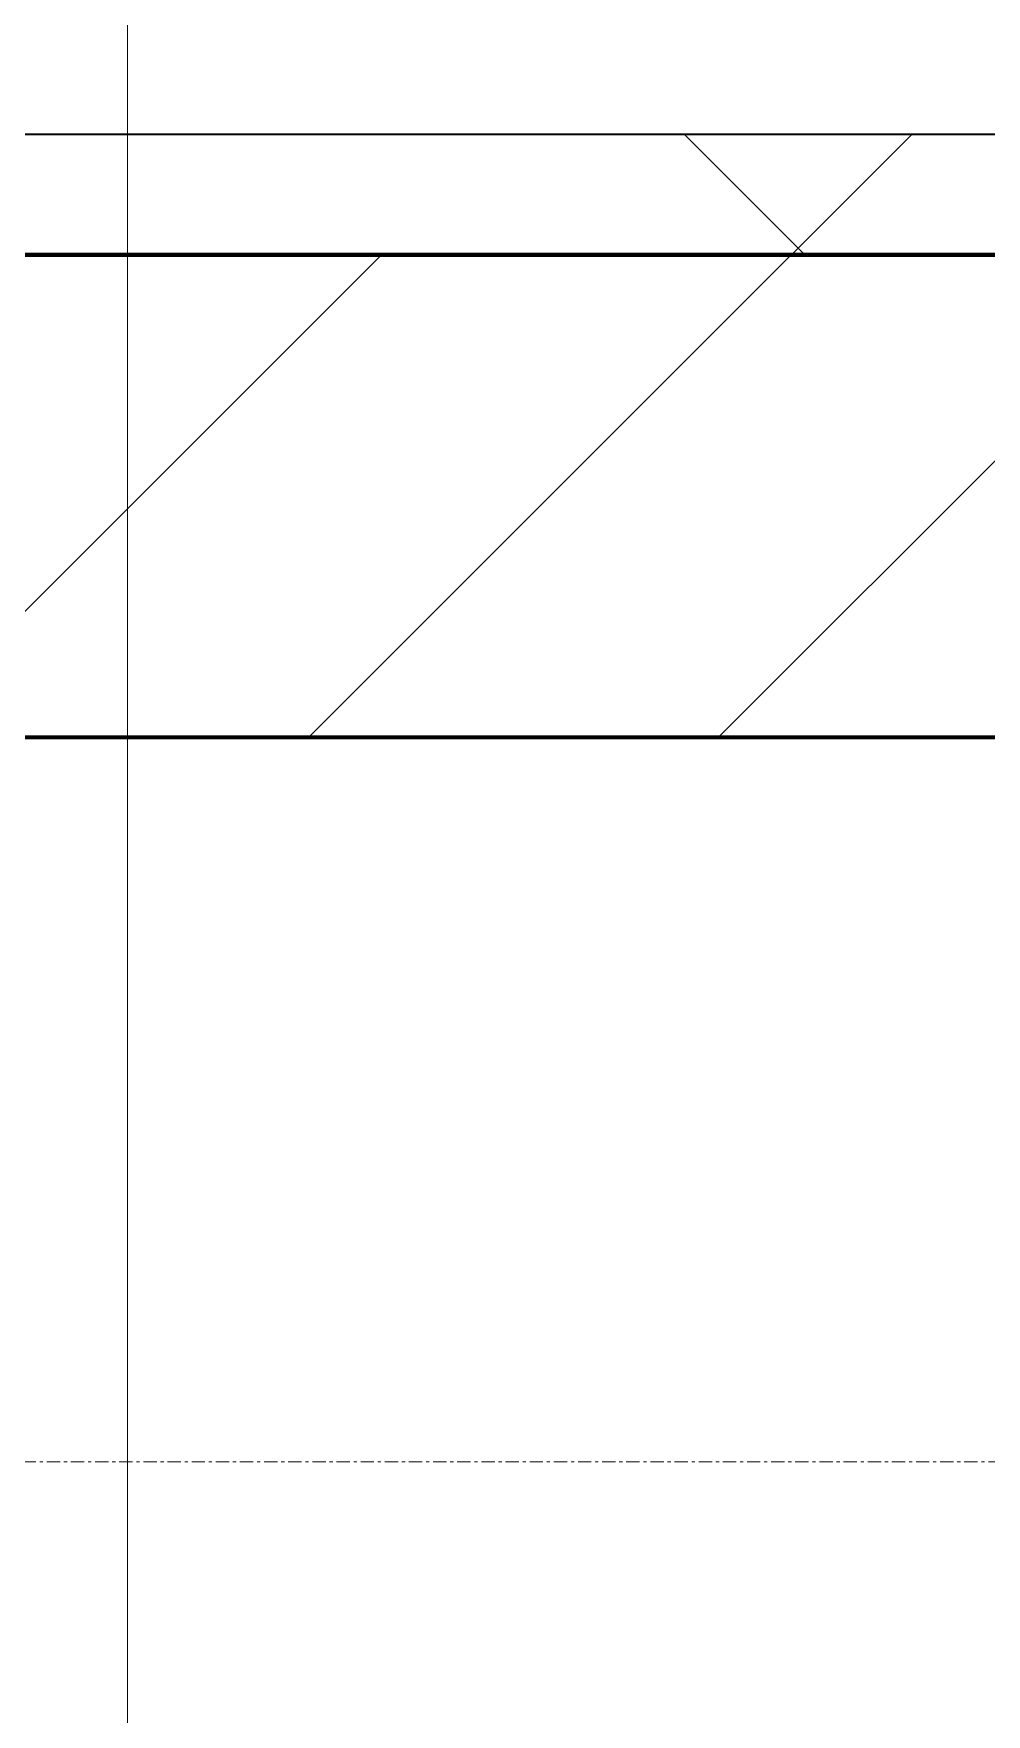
# Model space of a CAD drawing. Header units: millimetres. Extents: x -794334 to -714814, y -17806 to 22403.
# Drawn here: x -761870 to -761476, y -4426 to -3729 of the extents above; entities that cross this region are included whole.
import ezdxf
from ezdxf.xclip import XClip

# ---------------------------------------------------------------- set-up
doc = ezdxf.new("R2010")
doc.units = ezdxf.units.MM
doc.header["$XCLIPFRAME"] = 0
doc.linetypes.add('DPA_Grid _ Level 100', pattern=[10, 5.5, -1.6, 1.3, -1.6])
for name, color, linetype, lineweight in [('A-GLAZ-CURT', 2, 'Continuous', 9), ('A-WALL', 5, 'Continuous', 35), ('A-WALL-FNSH', 2, 'Continuous', 35), ('A-WALL-PATT', 1, 'Continuous', 35), ('G-ANNO-TEXT', 3, 'Continuous', 9), ('S-GRID', 251, 'Continuous', 9), ('WALL-E', 2, 'Continuous', 35)]:
    doc.layers.add(name, color=color, linetype=linetype, lineweight=lineweight)
doc.layers.add('A11_ALU.SOLID SHEET', color=2, linetype='Continuous')

# ---------------------------------------------------------------- blocks, each defined once
blk = doc.blocks.new('*U804')
at = {"layer": 'S-GRID', "linetype": 'DPA_Grid _ Level 100'}
blk.add_line((57942.91, -7900), (-14128.88, -7900), dxfattribs=at)
blk = doc.blocks.new('PPLS-PP19_Custom Tile Pattern - Custom Tile Pattern-V145-4252-01 ENLARGED CONCOURSE LEVEL - REFLECTED CEILING PLAN - SHEET 3')
at = {"layer": 'A-GLAZ-CURT'}
for p, q in [((-300, 0), (300, 0)), ((300, 0), (-300, 0)), ((195.99, 0), (213.31, 0)), ((213.31, 0), (195.99, 0)), ((230.06, 0), (300, 0)), ((-300, -50), (300, -50)), ((300, -50), (-300, -50))]:
    blk.add_line(p, q, dxfattribs=at)
for points, knots in [([(300, 0), (286.53, 0), (254.22, 0), (207.11, 0), (177.41, 0), (159.34, 0), (158.33, 0), (158.3, 0)], [-285.253232, -285.253232, -285.253232, -285.253232, -244.693688, -187.987675, -143.776725, -129.632772, -123.352749, -123.352749, -123.352749, -123.352749]), ([(159.07, 0), (159.13, 0), (160.84, 0), (165.21, 0), (174.15, 0), (185.98, 0), (208.82, 0), (219.42, 0), (230.06, 0)], [-115.643202, -115.643202, -115.643202, -115.643202, -114.681583, -87.660824, -65.295536, -41.623857, -24.459831, 0, 0, 0, 0]), ([(240.16, 0), (239.48, 0), (235.52, 0), (226.56, 0), (221.1, 0), (200.27, 0), (182.99, 0), (174.27, 0), (169.67, 0), (168.99, 0)], [-9446.458597, -9446.458597, -9446.458597, -9446.458597, -9406.094246, -9221.510254, -9016.44624, -8717.832359, -8253.978395, -8152.463617, -8069.855175, -8069.855175, -8069.855175, -8069.855175]), ([(215.22, 0), (214.62, 0), (210.55, 0), (203.98, 0), (187.54, 0), (175.3, 0), (169.49, 0)], [-203.825446, -203.825446, -203.825446, -203.825446, -198.527383, -184.406837, -162.427601, -142.916156, -142.916156, -142.916156, -142.916156]), ([(171.51, 0), (176.48, 0), (193.23, 0), (201.73, 0), (208.81, 0), (213.9, 0), (241.96, 0), (266.73, 0), (281.71, 0), (291.71, 0), (296.52, 0), (297.86, 0), (298.09, 0)], [-7971.819559, -7971.819559, -7971.819559, -7971.819559, -7784.112253, -7606.717214, -7289.299508, -7042.621073, -6582.165592, -6068.460911, -5766.029927, -5566.724884, -5280.360606, -5199.253518, -5199.253518, -5199.253518, -5199.253518]), ([(172.07, 0), (177.66, 0), (187.87, 0), (201.08, 0), (207.47, 0), (213.96, 0), (215.11, 0)], [-255.364076, -255.364076, -255.364076, -255.364076, -237.955587, -223.92608, -215.862851, -208.75215, -208.75215, -208.75215, -208.75215]), ([(300, 0), (288.22, 0), (262, 0), (230.43, 0), (219.94, 0), (219.02, 0)], [-12528.858583, -12528.858583, -12528.858583, -12528.858583, -11905.454923, -11162.864862, -10856.732305, -10856.732305, -10856.732305, -10856.732305]), ([(219.9, 0), (220.86, 0), (226.08, 0), (234.48, 0), (239.35, 0)], [-10670.940496, -10670.940496, -10670.940496, -10670.940496, -10511.382485, -10113.56507, -10113.56507, -10113.56507, -10113.56507]), ([(240.14, 0), (242.13, 0), (244.84, 0), (246.54, 0), (246.96, 0)], [-10091.765044, -10091.765044, -10091.765044, -10091.765044, -9925.173265, -9834.877357, -9834.877357, -9834.877357, -9834.877357]), ([(247.1, 0), (246.76, 0), (245.45, 0), (242.91, 0), (241, 0)], [-9649.085549, -9649.085549, -9649.085549, -9649.085549, -9581.591397, -9463.29374, -9463.29374, -9463.29374, -9463.29374]), ([(284.76, 0), (284.76, 0), (285.09, 0), (287.47, 0), (293.59, 0), (297.76, 0), (300, 0)], [-4110.630118, -4110.630118, -4110.630118, -4110.630118, -4053.389046, -3959.664717, -3862.421465, -3746.95702, -3746.95702, -3746.95702, -3746.95702]), ([(297.38, 0), (295.84, 0), (291.62, 0), (285.38, 0), (284.87, 0)], [-4803.172655, -4803.172655, -4803.172655, -4803.172655, -4358.271401, -4143.037883, -4143.037883, -4143.037883, -4143.037883])]:
    blk.add_open_spline(points, degree=3, knots=knots, dxfattribs=at)
blk = doc.blocks.new('PPLS-PP19_Custom Tile Pattern - Custom Tile Pattern-V146-4252-01 ENLARGED CONCOURSE LEVEL - REFLECTED CEILING PLAN - SHEET 3')
at = {"layer": 'A-GLAZ-CURT'}
for p, q in [((-300, 0), (300, 0)), ((300, 0), (-300, 0)), ((-293.07, 0), (-275.75, 0)), ((-275.75, 0), (-293.07, 0)), ((-222.32, 0), (-205, 0)), ((-205, 0), (-222.32, 0)), ((-300, -50), (300, -50)), ((300, -50), (-300, -50))]:
    blk.add_line(p, q, dxfattribs=at)
at = {"layer": 'A-GLAZ-CURT', "flags": 128}
for points in [[(-300, 0), (-291.56, 0), (-283.3, 0), (-275.2, 0), (-267.26, 0), (-259.45, 0), (-251.77, 0), (-244.2, 0), (-236.74, 0), (-229.36, 0), (-222.06, 0), (-214.83, 0), (-207.71, 0), (-200.76, 0), (-194.02, 0), (-187.54, 0), (-181.38, 0), (-175.58, 0), (-170.25, 0), (-165.64, 0), (-162.01, 0), (-159.53, 0), (-157.46, 0), (-154.52, 0), (-149.42, 0), (-141.84, 0), (-132.81, 0), (-126.08, 0)], [(-156.28, 0), (-160.27, 0), (-164.95, 0), (-169.65, 0), (-174.47, 0), (-179.49, 0), (-184.81, 0), (-190.44, 0), (-196.37, 0), (-202.58, 0), (-209.04, 0), (-215.73, 0), (-222.63, 0), (-229.72, 0), (-236.97, 0), (-244.39, 0), (-251.96, 0), (-259.67, 0), (-267.51, 0), (-275.48, 0), (-283.55, 0), (-291.73, 0), (-300, 0)], [(-125.17, 0), (-128.55, 0), (-134.16, 0), (-140.03, 0), (-145.5, 0), (-150.63, 0), (-155.53, 0)]]:
    blk.add_lwpolyline(points, dxfattribs=at)
at = {"layer": 'A-GLAZ-CURT'}
for points, knots in [([(-300, 0), (-284.65, 0), (-236.57, 0), (-174.61, 0), (-129.95, 0), (-110.8, 0), (-99.5, 0), (-91.46, 0)], [-5323.127839, -5323.127839, -5323.127839, -5323.127839, -4502.809032, -2700.551212, -1002.059161, -460.363443, 0, 0, 0, 0]), ([(-225.07, 0), (-242.99, 0), (-267.07, 0), (-294.48, 0), (-300, 0)], [-14892.772381, -14892.772381, -14892.772381, -14892.772381, -13729.592194, -13439.944408, -13439.944408, -13439.944408, -13439.944408]), ([(-224.98, 0), (-228.83, 0), (-238.59, 0), (-255.22, 0), (-262.59, 0), (-264.9, 0), (-265.4, 0)], [-1062.575795, -1062.575795, -1062.575795, -1062.575795, -858.079193, -543.655514, -208.940337, 0, 0, 0, 0]), ([(-258.6, 0), (-257.91, 0), (-254.26, 0), (-242.21, 0), (-231.34, 0), (-225.2, 0)], [-5722.54675, -5722.54675, -5722.54675, -5722.54675, -5657.471696, -5413.335975, -5069.638732, -5069.638732, -5069.638732, -5069.638732]), ([(-156.27, 0), (-157.15, 0), (-164.68, 0), (-177.91, 0), (-199.46, 0), (-216.65, 0), (-231.26, 0), (-233.46, 0), (-234, 0)], [-2159.964105, -2159.964105, -2159.964105, -2159.964105, -2113.765672, -1763.376603, -1422.553702, -978.033455, -846.069444, -682.911962, -682.911962, -682.911962, -682.911962]), ([(-233.49, 0), (-233.44, 0), (-232.38, 0), (-230.79, 0), (-225.65, 0), (-224.21, 0)], [-455.274641, -455.274641, -455.274641, -455.274641, -440.605512, -119.536984, -14.205981, -14.205981, -14.205981, -14.205981]), ([(-137.88, 0), (-140.56, 0), (-147.66, 0), (-147.69, 0), (-158.72, 0), (-174.02, 0), (-185.59, 0), (-205.24, 0), (-218.06, 0), (-224.15, 0)], [-3187.727384, -3187.727384, -3187.727384, -3187.727384, -2919.378265, -2477.344047, -2237.412286, -2029.680487, -1755.085331, -1400.429864, -1077.358088, -1077.358088, -1077.358088, -1077.358088]), ([(-156.27, 0), (-173.84, 0), (-196.14, 0), (-220.78, 0), (-224.14, 0)], [-16539.310749, -16539.310749, -16539.310749, -16539.310749, -15131.813646, -14912.835697, -14912.835697, -14912.835697, -14912.835697]), ([(-223.63, 0), (-219.39, 0), (-206.17, 0), (-188.58, 0), (-169.02, 0), (-152.12, 0), (-136.84, 0), (-127.33, 0), (-124.19, 0), (-123.43, 0), (-123.28, 0)], [-5463.295695, -5463.295695, -5463.295695, -5463.295695, -5161.076232, -4739.070012, -4465.409639, -4149.119819, -3839.893365, -3647.167523, -3488.92562, -3439.852845, -3439.852845, -3439.852845, -3439.852845]), ([(-223.15, 0), (-222.91, 0), (-219.4, 0), (-213.1, 0), (-200.2, 0), (-185.8, 0), (-171.77, 0), (-158.7, 0), (-157.22, 0)], [-5031.232378, -5031.232378, -5031.232378, -5031.232378, -5017.494783, -4832.723979, -4666.091899, -4349.945572, -4000.813434, -3840.635403, -3840.635403, -3840.635403, -3840.635403]), ([(-89.14, 0), (-101.77, 0), (-123.33, 0), (-148.82, 0), (-156.27, 0)], [-18670.125109, -18670.125109, -18670.125109, -18670.125109, -17136.203329, -16539.369323, -16539.369323, -16539.369323, -16539.369323]), ([(-133.82, 0), (-135.51, 0), (-137.8, 0), (-148.4, 0), (-153.33, 0), (-156.12, 0)], [-2731.647847, -2731.647847, -2731.647847, -2731.647847, -2418.507304, -2308.929706, -2162.554546, -2162.554546, -2162.554546, -2162.554546]), ([(-152.35, 0), (-151.03, 0), (-147.71, 0), (-143.57, 0), (-138.62, 0)], [-3494.978217, -3494.978217, -3494.978217, -3494.978217, -3371.022232, -3227.460399, -3227.460399, -3227.460399, -3227.460399]), ([(-118.78, 0), (-121.86, 0), (-126.28, 0), (-136.96, 0), (-147.46, 0), (-150.03, 0), (-150.57, 0)], [-5938.474035, -5938.474035, -5938.474035, -5938.474035, -5700.061948, -5508.838257, -5298.784692, -5196.16478, -5196.16478, -5196.16478, -5196.16478]), ([(-150.34, 0), (-150.07, 0), (-147.75, 0), (-142.6, 0), (-127.26, 0), (-107.3, 0), (-90.42, 0), (-75.26, 0), (-68.41, 0), (-65.12, 0), (-63.63, 0)], [-4948.728362, -4948.728362, -4948.728362, -4948.728362, -4883.323924, -4440.880425, -4054.690705, -3793.097032, -3402.597032, -3144.956779, -3050.982048, -2969.237017, -2969.237017, -2969.237017, -2969.237017]), ([(-26.75, 0), (-27.82, 0), (-36.18, 0), (-53.55, 0), (-78.2, 0), (-110.94, 0), (-130.52, 0), (-147.74, 0), (-149.07, 0)], [-8718.362214, -8718.362214, -8718.362214, -8718.362214, -8532.293389, -8073.216054, -7508.296369, -7004.680444, -6449.282163, -6277.220794, -6277.220794, -6277.220794, -6277.220794]), ([(-148.23, 0), (-146.94, 0), (-140.15, 0), (-137.28, 0), (-133.93, 0), (-128.78, 0), (-126.5, 0)], [-6162.058746, -6162.058746, -6162.058746, -6162.058746, -6017.569127, -5560.701257, -5364.112219, -5231.017328, -5231.017328, -5231.017328, -5231.017328]), ([(-86.16, 0), (-91.37, 0), (-104.13, 0), (-122.65, 0), (-139.03, 0), (-146.11, 0), (-146.95, 0)], [-1681.3698, -1681.3698, -1681.3698, -1681.3698, -1374.161226, -945.742622, -741.901385, -489.130243, -489.130243, -489.130243, -489.130243]), ([(-146.69, 0), (-146.59, 0), (-145.49, 0), (-135.69, 0), (-128.29, 0), (-125.15, 0)], [-420.34245, -420.34245, -420.34245, -420.34245, -406.956646, -290.263673, 0, 0, 0, 0]), ([(-127.41, 0), (-131.63, 0), (-133.16, 0), (-134.09, 0), (-134.15, 0)], [-8540.990293, -8540.990293, -8540.990293, -8540.990293, -8266.114998, -8246.473386, -8246.473386, -8246.473386, -8246.473386]), ([(-134.15, 0), (-133.32, 0), (-130.31, 0), (-117.33, 0), (-92.04, 0), (-74.02, 0), (-62.74, 0), (-60.36, 0), (-59.97, 0)], [-7657.439573, -7657.439573, -7657.439573, -7657.439573, -7293.749979, -6839.55839, -6236.997189, -5713.340575, -5140.470607, -5006.787413, -5006.787413, -5006.787413, -5006.787413]), ([(-120.13, 0), (-120.14, 0), (-120.24, 0), (-121.3, 0), (-129.25, 0), (-133.82, 0)], [-2933.992132, -2933.992132, -2933.992132, -2933.992132, -2920.575025, -2840.280255, -2731.647847, -2731.647847, -2731.647847, -2731.647847]), ([(-113.43, 0), (-113.44, 0), (-113.96, 0), (-119.73, 0), (-125.43, 0), (-127.03, 0), (-127.41, 0)], [-328.499627, -328.499627, -328.499627, -328.499627, -282.672656, -98.539552, -24.539552, 0, 0, 0, 0]), ([(-126.5, 0), (-122.44, 0), (-108.71, 0), (-86.68, 0), (-63.44, 0), (-54.4, 0), (-48.53, 0), (-33.47, 0), (-26.03, 0), (-21.22, 0)], [-5231.017328, -5231.017328, -5231.017328, -5231.017328, -4994.692869, -4542.524482, -4008.285538, -3689.699207, -3546.54457, -3315.260113, -2989.152759, -2989.152759, -2989.152759, -2989.152759]), ([(-125.15, 0), (-124.93, 0), (-121.96, 0), (-113.01, 0), (-100.15, 0), (-92.78, 0), (-88.4, 0)], [-3362.7396, -3362.7396, -3362.7396, -3362.7396, -3342.215224, -3074.362186, -2902.289527, -2670.445839, -2670.445839, -2670.445839, -2670.445839]), ([(-122.08, 0), (-122.01, 0), (-121.69, 0), (-121.2, 0), (-120.88, 0)], [-3136.336417, -3136.336417, -3136.336417, -3136.336417, -3110.304437, -3035.164275, -3035.164275, -3035.164275, -3035.164275]), ([(-36.33, 0), (-36.43, 0), (-37.27, 0), (-45.02, 0), (-46.13, 0), (-60.59, 0), (-81.23, 0), (-99.51, 0), (-114.02, 0), (-117.28, 0), (-118.78, 0)], [-1855.773136, -1855.773136, -1855.773136, -1855.773136, -1810.870157, -1672.078046, -1405.135169, -1060.00838, -740.068933, -229.489605, -116.330425, 0, 0, 0, 0]), ([(-117.74, 0), (-117.19, 0), (-114.78, 0), (-113.43, 0), (-113.43, 0)], [-821.249067, -821.249067, -821.249067, -821.249067, -394.672656, -330.879064, -330.879064, -330.879064, -330.879064]), ([(-36.62, 0), (-36.62, 0), (-40.35, 0), (-44.32, 0), (-58.97, 0), (-85.2, 0), (-107.61, 0), (-116.56, 0), (-117.56, 0)], [-4069.478503, -4069.478503, -4069.478503, -4069.478503, -3858.647035, -3538.256648, -2842.901703, -2193.204658, -1433.981041, -985.49888, -985.49888, -985.49888, -985.49888]), ([(-115.82, 0), (-114.96, 0), (-110.41, 0), (-96.78, 0), (-71.33, 0), (-46.06, 0), (-26.05, 0), (-20.53, 0)], [-5724.064692, -5724.064692, -5724.064692, -5724.064692, -5430.283136, -5103.229623, -4799.173296, -4065.652676, -3775.446925, -3775.446925, -3775.446925, -3775.446925]), ([(9.32, 0), (9.08, 0), (7.65, 0), (2.57, 0), (-12.23, 0), (-25.64, 0), (-40, 0), (-56.24, 0), (-75.59, 0), (-94, 0), (-112.01, 0), (-114.94, 0), (-115.63, 0)], [-2922.926651, -2922.926651, -2922.926651, -2922.926651, -2882.788014, -2720.818881, -2518.50168, -2125.455881, -1792.521578, -1466.981642, -1208.454564, -789.402658, -501.969187, -243.577221, -243.577221, -243.577221, -243.577221]), ([(-91.46, 0), (-90.09, 0), (-84.7, 0), (-77.43, 0), (-72.73, 0), (-72.64, 0), (-72.64, 0)], [-19832.387487, -19832.387487, -19832.387487, -19832.387487, -19753.885894, -19541.04734, -19478.625389, -19471.062469, -19471.062469, -19471.062469, -19471.062469]), ([(-72.93, 0), (-75.51, 0), (-80.64, 0), (-86.47, 0), (-88.39, 0)], [-19442.345229, -19442.345229, -19442.345229, -19442.345229, -18935.241197, -18700.71182, -18700.71182, -18700.71182, -18700.71182]), ([(-87.93, 0), (-86.85, 0), (-80.34, 0), (-71.67, 0), (-65.93, 0), (-65.07, 0)], [-2662.16885, -2662.16885, -2662.16885, -2662.16885, -2605.247022, -2322.099534, -2241.8264, -2241.8264, -2241.8264, -2241.8264]), ([(-63.96, 0), (-64.13, 0), (-72.5, 0), (-80.63, 0), (-86.16, 0)], [-2171.769325, -2171.769325, -2171.769325, -2171.769325, -2007.031671, -1681.3698, -1681.3698, -1681.3698, -1681.3698]), ([(-29.03, 0), (-33.97, 0), (-43.74, 0), (-56.37, 0), (-71.66, 0), (-77.83, 0), (-82.66, 0), (-83.28, 0), (-83.28, 0)], [-2680.714891, -2680.714891, -2680.714891, -2680.714891, -2413.671296, -2161.752162, -2006.592567, -1646.621388, -1424.436217, -1393.971743, -1393.971743, -1393.971743, -1393.971743]), ([(-83.28, 0), (-83.28, 0), (-82.91, 0), (-76.14, 0), (-62.97, 0), (-48.14, 0), (-36.49, 0), (-33.57, 0), (-29.94, 0), (-28.57, 0)], [-1393.4169, -1393.4169, -1393.4169, -1393.4169, -1353.722004, -1274.333717, -1073.56893, -651.549973, -296.515819, -83.513472, 0, 0, 0, 0]), ([(-66.39, 0), (-66.39, 0), (-63.63, 0), (-53.63, 0), (-34.42, 0), (-29.82, 0), (-29.19, 0)], [-2493.31794, -2493.31794, -2493.31794, -2493.31794, -2315.303971, -1809.437387, -963.711516, -666.19313, -666.19313, -666.19313, -666.19313]), ([(31.18, 0), (25.97, 0), (11.99, 0), (-16.92, 0), (-47.42, 0), (-65.77, 0), (-66.37, 0), (-66.38, 0)], [-4496.803627, -4496.803627, -4496.803627, -4496.803627, -4222.080604, -3745.412743, -2981.410125, -2542.574734, -2498.224237, -2498.224237, -2498.224237, -2498.224237]), ([(-63.63, 0), (-61.49, 0), (-57.39, 0), (-54.49, 0), (-45.2, 0), (-40.79, 0), (-40.46, 0), (-40.44, 0)], [-2969.237017, -2969.237017, -2969.237017, -2969.237017, -2851.217951, -2734.127174, -2474.780881, -2410.990208, -2350.645972, -2350.645972, -2350.645972, -2350.645972]), ([(-58.83, 0), (-58.37, 0), (-57.29, 0), (-54.23, 0), (-46.33, 0), (-42.62, 0), (-41.76, 0)], [-4859.52896, -4859.52896, -4859.52896, -4859.52896, -4680.891996, -4469.85053, -4321.566175, -4270.495146, -4270.495146, -4270.495146, -4270.495146]), ([(-51.83, 0), (-51.83, 0), (-51.78, 0), (-47.4, 0), (-46.01, 0), (-40.22, 0), (-36.78, 0)], [-632.814994, -632.814994, -632.814994, -632.814994, -627.965721, -508.377888, -260.442412, 0, 0, 0, 0]), ([(-21.25, 0), (-25.61, 0), (-32.81, 0), (-44.85, 0), (-51.43, 0), (-51.79, 0)], [-1290.787923, -1290.787923, -1290.787923, -1290.787923, -1039.307308, -819.71621, -644.910881, -644.910881, -644.910881, -644.910881]), ([(-41.76, 0), (-39.9, 0), (-37.72, 0), (-36.92, 0), (-36.77, 0)], [-4270.495146, -4270.495146, -4270.495146, -4270.495146, -4161.040818, -4106.245333, -4106.245333, -4106.245333, -4106.245333]), ([(-36.78, 0), (-32.43, 0), (-19.22, 0), (8.83, 0), (43.36, 0), (70.92, 0), (82.12, 0), (83.66, 0)], [-6191.144455, -6191.144455, -6191.144455, -6191.144455, -5862.463379, -5340.621928, -4573.028122, -4094.177415, -3869.465285, -3869.465285, -3869.465285, -3869.465285]), ([(-36.29, 0), (-36.29, 0), (-34.66, 0), (-28.88, 0), (-26.95, 0), (-26.54, 0)], [-9150.272121, -9150.272121, -9150.272121, -9150.272121, -9057.163041, -8919.836787, -8834.607043, -8834.607043, -8834.607043, -8834.607043]), ([(30.82, 0), (29.27, 0), (20.14, 0), (3.54, 0), (-16.58, 0), (-34.76, 0), (-36.04, 0)], [-10462.034656, -10462.034656, -10462.034656, -10462.034656, -10363.088938, -9884.23066, -9424.652049, -9182.880979, -9182.880979, -9182.880979, -9182.880979]), ([(-33.34, 0), (-33.34, 0), (-32.93, 0), (-31.16, 0), (-30.52, 0)], [-2415.024266, -2415.024266, -2415.024266, -2415.024266, -2357.633367, -2323.618664, -2323.618664, -2323.618664, -2323.618664]), ([(70.61, 0), (66.16, 0), (55.8, 0), (39.61, 0), (24.74, 0), (2.64, 0), (-17.84, 0), (-30.57, 0), (-31.82, 0), (-32, 0)], [-4647.237329, -4647.237329, -4647.237329, -4647.237329, -4326.416877, -4098.545751, -3766.694881, -3333.063701, -2994.501669, -2698.150104, -2614.070998, -2614.070998, -2614.070998, -2614.070998]), ([(-30.76, 0), (-30.73, 0), (-30.14, 0), (-26.08, 0), (-20.98, 0)], [-54176.191683, -54176.191683, -54176.191683, -54176.191683, -54157.274271, -53832.391596, -53832.391596, -53832.391596, -53832.391596]), ([(-30.52, 0), (-27.11, 0), (-24.15, 0), (-20.82, 0), (-20.6, 0)], [-2323.618664, -2323.618664, -2323.618664, -2323.618664, -2142.497158, -2129.983776, -2129.983776, -2129.983776, -2129.983776]), ([(-20.5, 0), (-22.54, 0), (-26.4, 0), (-29.52, 0), (-30.21, 0)], [-54728.554829, -54728.554829, -54728.554829, -54728.554829, -54461.685999, -54290.791712, -54290.791712, -54290.791712, -54290.791712]), ([(8.33, 0), (8.19, 0), (7.18, 0), (0.32, 0), (-13.89, 0), (-24.92, 0), (-29.03, 0)], [-3574.286521, -3574.286521, -3574.286521, -3574.286521, -3526.962355, -3285.499107, -2903.012179, -2680.714891, -2680.714891, -2680.714891, -2680.714891]), ([(-28.98, 0), (-28.66, 0), (-27.39, 0), (-24.45, 0), (-22.56, 0)], [-166.548282, -166.548282, -166.548282, -166.548282, -102.06493, 0, 0, 0, 0]), ([(-28.57, 0), (-26.93, 0), (-20.29, 0), (-11.45, 0), (2.08, 0), (13.15, 0), (21.24, 0), (24.62, 0), (24.72, 0), (24.72, 0)], [-5361.429781, -5361.429781, -5361.429781, -5361.429781, -5261.36855, -5050.479954, -4785.90057, -4596.498881, -4445.288762, -4384.376941, -4376.041937, -4376.041937, -4376.041937, -4376.041937]), ([(-22.56, 0), (-20.27, 0), (-17.03, 0), (-11.36, 0), (-7.66, 0), (-6.6, 0), (-6.44, 0)], [-56468.192263, -56468.192263, -56468.192263, -56468.192263, -56344.022017, -56303.229861, -56166.290093, -56124.392176, -56124.392176, -56124.392176, -56124.392176]), ([(-20.55, 0), (-19.37, 0), (-17.6, 0), (-15.75, 0), (-15.19, 0)], [-53823.156317, -53823.156317, -53823.156317, -53823.156317, -53749.15266, -53717.791567, -53717.791567, -53717.791567, -53717.791567]), ([(76.63, 0), (74.8, 0), (67.65, 0), (53.52, 0), (37, 0), (24.07, 0), (12.82, 0), (-2.64, 0), (-15.06, 0), (-20.55, 0)], [-3095.572228, -3095.572228, -3095.572228, -3095.572228, -2950.589685, -2634.532728, -2313.748533, -2106.613311, -1925.670641, -1617.263037, -1304.134399, -1304.134399, -1304.134399, -1304.134399]), ([(-20.55, 0), (-18.92, 0), (-10.65, 0), (8.61, 0), (15.02, 0), (22.91, 0), (31, 0), (38.19, 0), (44.58, 0), (47.36, 0)], [-2974.08101, -2974.08101, -2974.08101, -2974.08101, -2864.387349, -2439.246196, -2084.094819, -1956.422387, -1818.904206, -1645.594513, -1497.560169, -1497.560169, -1497.560169, -1497.560169]), ([(-20.52, 0), (-13.37, 0), (6.2, 0), (22.06, 0), (37.44, 0), (45.92, 0), (57.76, 0), (64.47, 0), (72.74, 0), (75.22, 0), (76.03, 0), (76.21, 0)], [-2128.401543, -2128.401543, -2128.401543, -2128.401543, -1716.209403, -1206.526904, -1089.329421, -901.315459, -753.071572, -495.328968, -421.953223, -334.951786, -290.452333, -290.452333, -290.452333, -290.452333]), ([(-20.52, 0), (-16.99, 0), (-7.84, 0), (4.23, 0), (9.64, 0), (10.14, 0), (10.18, 0)], [-3775.227678, -3775.227678, -3775.227678, -3775.227678, -3589.737505, -3285.047089, -3066.359526, -3044.715262, -3044.715262, -3044.715262, -3044.715262]), ([(-13, 0), (-14.35, 0), (-16.4, 0), (-19.73, 0), (-20.03, 0)], [-55207.591944, -55207.591944, -55207.591944, -55207.591944, -54789.006179, -54749.191828, -54749.191828, -54749.191828, -54749.191828]), ([(-15.19, 0), (-13.07, 0), (7.48, 0), (42.82, 0), (88.72, 0), (120.63, 0), (138.28, 0), (138.53, 0)], [-461.142613, -461.142613, -461.142613, -461.142613, -429.606584, -390.253598, -346.313304, -291.370682, -290.5735, -290.5735, -290.5735, -290.5735]), ([(-6.54, 0), (-6.73, 0), (-7.2, 0), (-7.6, 0), (-7.79, 0)], [-56009.792147, -56009.792147, -56009.792147, -56009.792147, -55949.290093, -55895.192118, -55895.192118, -55895.192118, -55895.192118]), ([(-2.63, 0), (-2.47, 0), (-1.22, 0), (4.92, 0), (15.97, 0), (22.54, 0), (24.49, 0)], [-226.825321, -226.825321, -226.825321, -226.825321, -220.269177, -206.416616, -198.214427, -187.717507, -187.717507, -187.717507, -187.717507]), ([(103.09, 0), (101.08, 0), (86.31, 0), (63.34, 0), (35.84, 0), (12, 0), (3.08, 0), (-1.67, 0), (-2.25, 0)], [-375.435014, -375.435014, -375.435014, -375.435014, -369.147452, -330.153101, -307.516438, -285.83788, -246.234814, -234.646884, -234.646884, -234.646884, -234.646884])]:
    blk.add_open_spline(points, degree=3, knots=knots, dxfattribs=at)
blk.add_open_spline([(-39.84, 0), (-39.08, 0), (-38.11, 0), (-37.36, 0)], degree=3, dxfattribs=at)
blk = doc.blocks.new('*U1029')
at = {"layer": 'A-GLAZ-CURT'}
for name, p in [('PPLS-PP19_Custom Tile Pattern - Custom Tile Pattern-V145-4252-01 ENLARGED CONCOURSE LEVEL - REFLECTED CEILING PLAN - SHEET 3', (16802.37, -7350)), ('PPLS-PP19_Custom Tile Pattern - Custom Tile Pattern-V146-4252-01 ENLARGED CONCOURSE LEVEL - REFLECTED CEILING PLAN - SHEET 3', (17402.37, -7350))]:
    blk.add_blockref(name, p, dxfattribs=at)
blk = doc.blocks.new('*U1630')
blk.add_lwpolyline([(22690, -750), (19166.45, -750), (19116.45, -700), (18966.44, -550), (-101025.39, -550), (-101025.39, -6704.96), (-96300, -6704.96), (-96300, -7350), (-94497.63, -7350), (17250, -7350), (17250, -6849.96), (18300, -6849.96), (22690, -6849.96)], close=True)

msp = doc.modelspace()

# ---------------------------------------------------------------- block references
at = {"layer": 'A11_ALU.SOLID SHEET'}
ref = msp.add_blockref('*U1630', (-744681.24, 3579.02), dxfattribs=at)
XClip(ref).set_block_clipping_path([(-45802.4668593339, -9620.0029952967), (23702.8690583039, 10334.9999958097)])

# ---------------------------------------------------------------- next in the draw order: hatches: boundary and pattern name
at = {"layer": 'A-WALL-PATT', "lineweight": 9}
h = msp.add_hatch(dxfattribs=at)
h.set_pattern_fill('FP_5', color=256, style=0, pattern_type=2)
h.set_pattern_definition([(45, (0, 0), (-212.13203, 212.13203), []), (135, (0, 0), (-212.13203, -212.13203), [])])
h.paths.add_polyline_path([(-727630.24, -3820.98), (-727382.37, -3820.98), (-727382.37, -3770.98), (-790483.7, -3770.98), (-790483.7, -3820.98), (-727766, -3820.98)])
h = msp.add_hatch(dxfattribs=at)
h.set_pattern_fill('FP_2', color=256, style=0, pattern_type=2)
h.set_pattern_definition([(45, (0, 0), (-84.852814, 84.852814), [])])
h.paths.add_polyline_path([(-727382.37, -4020.98), (-727382.37, -3820.98), (-790483.7, -3820.98), (-790483.7, -4020.98), (-727494.49, -4020.98)])

# ---------------------------------------------------------------- next in the draw order: linework, layer by layer
at = {"layer": 'A-WALL', "color": 7, "lineweight": 70}
for p, q in [((-762380, -3820.98), (-759980, -3820.98)), ((-759980, -3820.98), (-762380, -3820.98)), ((-759980, -4020.98), (-762380, -4020.98))]:
    msp.add_line(p, q, dxfattribs=at)
at = {"layer": 'A-WALL-FNSH', "color": 250}
msp.add_line((-762380, -3770.98), (-759980, -3770.98), dxfattribs=at)
at = {"layer": 'G-ANNO-TEXT', "color": 10}
msp.add_line((-761831.6, -3412.65), (-761831.6, -11348.38), dxfattribs=at)
at = {"layer": 'WALL-E'}
for p, q in [((-727382.37, -4020.98), (-790483.7, -4020.98)), ((-790483.7, -4020.98), (-727382.37, -4020.98))]:
    msp.add_line(p, q, dxfattribs=at)

# ---------------------------------------------------------------- next in the draw order: block references
for name in ['*U804', '*U1029']:
    msp.add_blockref(name, (-778882.37, 3579.02))

doc.saveas('drawing.dxf')
